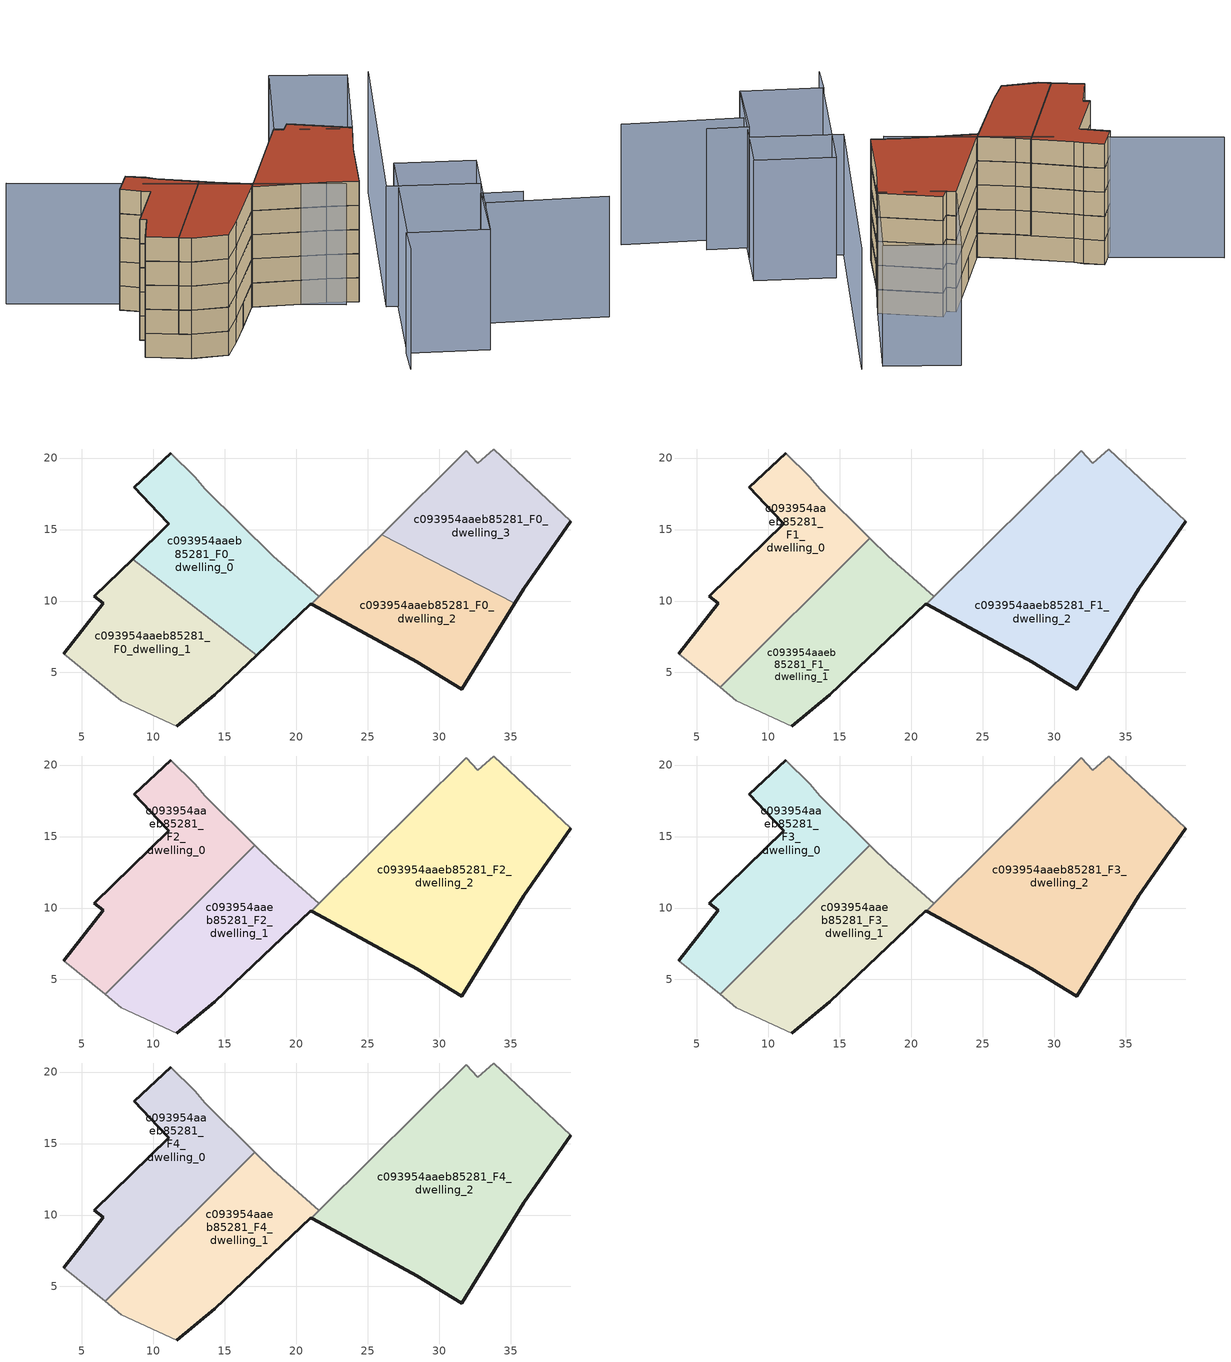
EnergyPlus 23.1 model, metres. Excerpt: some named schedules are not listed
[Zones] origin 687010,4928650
c093954aaeb85281_F0_dwelling_0
 floor ground (EU_floor_Construction): 21.04,9.79 21.59,10.33 18.38,13.13 13.64,17.81 12.91,18.69 11.2,20.34 8.66,17.95 10.34,16.18 11.09,15.4 8.56,12.93 17.23,6.22 21.03,9.8 z0
 wall outside (EU_wall_Construction): 21.04,9.79 21.03,9.8 17.23,6.22 / 8.56,12.93 11.09,15.4 10.34,16.18 8.66,17.95 11.2,20.34 z0:3
 wall adiabatic (EU_wall_Construction): 11.2,20.34 12.91,18.69 13.64,17.81 18.38,13.13 21.59,10.33 z0:3
 wall to c093954aaeb85281_F0_dwelling_1 (EU_wall_Construction): 17.23,6.22 8.55,12.93 z0:3
 wall to c093954aaeb85281_F0_dwelling_2 (EU_wall_Construction): 21.59,10.33 21.05,9.79 z0:3
 roof outside (EU_roof_Construction): 13.64,17.81 17.1,14.39 12.54,9.85 8.56,12.93 11.09,15.4 10.34,16.18 8.65,17.95 11.2,20.34 12.9,18.69 z3
c093954aaeb85281_F0_dwelling_1
 floor ground (EU_floor_Construction): 14.29,3.44 17.23,6.22 8.56,12.93 5.88,10.33 6.51,9.84 3.74,6.32 7.76,3.04 11.62,1.26 z0
 wall outside (EU_wall_Construction): 3.74,6.32 6.51,9.84 5.88,10.33 8.56,12.93 / 17.23,6.22 14.29,3.44 11.62,1.26 z0:3
 wall adiabatic (EU_wall_Construction): 11.62,1.26 7.76,3.04 3.74,6.32 z0:3
 roof outside (EU_roof_Construction): 12.54,9.85 6.63,3.96 3.74,6.32 6.5,9.84 5.88,10.33 8.56,12.93 z3
c093954aaeb85281_F0_dwelling_2
 floor ground (EU_floor_Construction): 31.58,3.82 35.28,9.83 25.97,14.64 21.7,10.43 21.59,10.33 21.05,9.79 21.16,9.72 28.44,5.76 z0
 wall outside (EU_wall_Construction): 35.28,9.83 31.58,3.82 28.44,5.76 21.16,9.72 21.05,9.79 z0:3
 wall adiabatic (EU_wall_Construction): 21.59,10.33 21.7,10.43 25.97,14.64 z0:3
 wall to c093954aaeb85281_F0_dwelling_3 (EU_wall_Construction): 25.97,14.65 35.28,9.83 z0:3
c093954aaeb85281_F0_dwelling_3
 floor ground (EU_floor_Construction): 35.91,10.87 39.19,15.57 33.83,20.63 32.68,19.65 31.91,20.5 25.97,14.64 35.28,9.83 z0
 wall outside (EU_wall_Construction): 39.19,15.57 35.91,10.87 35.28,9.83 z0:3
 wall adiabatic (EU_wall_Construction): 25.97,14.64 31.91,20.5 32.68,19.65 33.83,20.63 39.19,15.57 z0:3
c093954aaeb85281_F1_dwelling_0
 floor outside (EU_floor_Construction): 13.64,17.81 17.1,14.39 12.54,9.85 8.56,12.93 11.09,15.4 10.34,16.18 8.65,17.95 11.2,20.34 12.9,18.69 z3; 12.54,9.85 6.63,3.96 3.74,6.32 6.5,9.84 5.88,10.33 8.56,12.93 z3
 wall outside (EU_wall_Construction): 3.74,6.32 6.51,9.84 5.88,10.33 11.09,15.4 10.34,16.18 8.66,17.95 11.2,20.34 z3:6
 wall adiabatic (EU_wall_Construction): 11.2,20.34 12.91,18.69 13.64,17.81 17.1,14.39 / 6.63,3.96 3.74,6.32 z3:6
 wall to c093954aaeb85281_F1_dwelling_1 (EU_wall_Construction): 17.1,14.39 6.63,3.96 z3:6
c093954aaeb85281_F1_dwelling_1
 floor to c093954aaeb85281_F0_dwelling_0 (EU_floor_Construction): 21.04,9.79 21.59,10.33 18.38,13.13 17.1,14.39 12.54,9.85 17.23,6.22 21.02,9.8 z3
 floor to c093954aaeb85281_F0_dwelling_1 (EU_floor_Construction): 14.28,3.44 17.23,6.22 12.54,9.85 6.63,3.96 7.76,3.04 11.62,1.26 z3
 wall outside (EU_wall_Construction): 21.04,9.79 21.03,9.8 14.29,3.44 11.62,1.26 z3:6
 wall adiabatic (EU_wall_Construction): 17.1,14.39 18.38,13.13 21.59,10.33 / 11.62,1.26 7.76,3.04 6.63,3.96 z3:6
 wall to c093954aaeb85281_F1_dwelling_2 (EU_wall_Construction): 21.59,10.33 21.04,9.79 z3:6
c093954aaeb85281_F1_dwelling_2
 floor to c093954aaeb85281_F0_dwelling_2 (EU_floor_Construction): 31.58,3.82 35.28,9.83 25.97,14.64 21.7,10.43 21.59,10.33 21.05,9.79 21.16,9.72 28.44,5.76 z3
 floor to c093954aaeb85281_F0_dwelling_3 (EU_floor_Construction): 35.91,10.87 39.19,15.57 33.83,20.63 32.68,19.65 31.91,20.5 25.97,14.64 35.28,9.83 z3
 wall outside (EU_wall_Construction): 39.19,15.57 35.91,10.87 31.58,3.82 28.44,5.76 21.16,9.72 21.05,9.79 z3:6
 wall adiabatic (EU_wall_Construction): 21.59,10.33 21.7,10.43 31.91,20.5 32.68,19.65 33.83,20.63 39.19,15.57 z3:6
c093954aaeb85281_F2_dwelling_0
 floor to c093954aaeb85281_F1_dwelling_0 (EU_floor_Construction): 17.1,14.39 13.64,17.81 12.9,18.69 11.2,20.34 8.65,17.95 10.34,16.18 11.09,15.4 5.88,10.33 6.5,9.84 3.74,6.32 6.63,3.96 z6
 wall outside (EU_wall_Construction): 3.74,6.32 6.51,9.84 5.88,10.33 11.09,15.4 10.34,16.18 8.66,17.95 11.2,20.34 z6:9
 wall adiabatic (EU_wall_Construction): 11.2,20.34 12.91,18.69 13.64,17.81 17.1,14.39 / 6.63,3.96 3.74,6.32 z6:9
 wall to c093954aaeb85281_F2_dwelling_1 (EU_wall_Construction): 17.1,14.39 6.63,3.96 z6:9
c093954aaeb85281_F2_dwelling_1
 floor to c093954aaeb85281_F1_dwelling_1 (EU_floor_Construction): 14.28,3.44 21.02,9.8 21.04,9.79 21.59,10.33 18.38,13.13 17.1,14.39 6.63,3.96 7.76,3.04 11.62,1.26 z6
 wall outside (EU_wall_Construction): 21.04,9.79 21.03,9.8 14.29,3.44 11.62,1.26 z6:9
 wall adiabatic (EU_wall_Construction): 17.1,14.39 18.38,13.13 21.59,10.33 / 11.62,1.26 7.76,3.04 6.63,3.96 z6:9
 wall to c093954aaeb85281_F2_dwelling_2 (EU_wall_Construction): 21.59,10.33 21.04,9.79 z6:9
c093954aaeb85281_F2_dwelling_2
 floor to c093954aaeb85281_F1_dwelling_2 (EU_floor_Construction): 31.58,3.82 35.91,10.87 39.19,15.57 33.83,20.63 32.68,19.65 31.91,20.5 21.7,10.43 21.59,10.33 21.05,9.79 21.16,9.72 28.44,5.76 z6
 wall outside (EU_wall_Construction): 39.19,15.57 35.91,10.87 31.58,3.82 28.44,5.76 21.16,9.72 21.05,9.79 z6:9
 wall adiabatic (EU_wall_Construction): 21.59,10.33 21.7,10.43 31.91,20.5 32.68,19.65 33.83,20.63 39.19,15.57 z6:9
c093954aaeb85281_F3_dwelling_0
 floor to c093954aaeb85281_F2_dwelling_0 (EU_floor_Construction): 17.1,14.39 13.64,17.81 12.9,18.69 11.2,20.34 8.65,17.95 10.34,16.18 11.09,15.4 5.88,10.33 6.5,9.84 3.74,6.32 6.63,3.96 z9
 wall outside (EU_wall_Construction): 3.74,6.32 6.51,9.84 5.88,10.33 11.09,15.4 10.34,16.18 8.66,17.95 11.2,20.34 z9:12
 wall adiabatic (EU_wall_Construction): 11.2,20.34 12.91,18.69 13.64,17.81 17.1,14.39 / 6.63,3.96 3.74,6.32 z9:12
 wall to c093954aaeb85281_F3_dwelling_1 (EU_wall_Construction): 17.1,14.39 6.63,3.96 z9:12
c093954aaeb85281_F3_dwelling_1
 floor to c093954aaeb85281_F2_dwelling_1 (EU_floor_Construction): 14.28,3.44 21.02,9.8 21.04,9.79 21.59,10.33 18.38,13.13 17.1,14.39 6.63,3.96 7.76,3.04 11.62,1.26 z9
 wall outside (EU_wall_Construction): 21.04,9.79 21.03,9.8 14.29,3.44 11.62,1.26 z9:12
 wall adiabatic (EU_wall_Construction): 17.1,14.39 18.38,13.13 21.59,10.33 / 11.62,1.26 7.76,3.04 6.63,3.96 z9:12
 wall to c093954aaeb85281_F3_dwelling_2 (EU_wall_Construction): 21.59,10.33 21.04,9.79 z9:12
c093954aaeb85281_F3_dwelling_2
 floor to c093954aaeb85281_F2_dwelling_2 (EU_floor_Construction): 31.58,3.82 35.91,10.87 39.19,15.57 33.83,20.63 32.68,19.65 31.91,20.5 21.7,10.43 21.59,10.33 21.05,9.79 21.16,9.72 28.44,5.76 z9
 wall outside (EU_wall_Construction): 39.19,15.57 35.91,10.87 31.58,3.82 28.44,5.76 21.16,9.72 21.05,9.79 z9:12
 wall adiabatic (EU_wall_Construction): 21.59,10.33 21.7,10.43 31.91,20.5 32.68,19.65 33.83,20.63 39.19,15.57 z9:12
c093954aaeb85281_F4_dwelling_0
 floor to c093954aaeb85281_F3_dwelling_0 (EU_floor_Construction): 17.1,14.39 13.64,17.81 12.9,18.69 11.2,20.34 8.65,17.95 10.34,16.18 11.09,15.4 5.88,10.33 6.5,9.84 3.74,6.32 6.63,3.96 z12
 wall outside (EU_wall_Construction): 3.74,6.32 6.51,9.84 5.88,10.33 11.09,15.4 10.34,16.18 8.66,17.95 11.2,20.34 z12:15
 wall adiabatic (EU_wall_Construction): 11.2,20.34 12.91,18.69 13.64,17.81 17.1,14.39 / 6.63,3.96 3.74,6.32 z12:15
 wall to c093954aaeb85281_F4_dwelling_1 (EU_wall_Construction): 17.1,14.39 6.63,3.96 z12:15
 roof outside (EU_roof_Construction): 13.64,17.81 17.1,14.39 6.63,3.96 3.74,6.32 6.51,9.84 5.88,10.33 11.09,15.4 10.34,16.18 8.66,17.95 11.2,20.34 12.91,18.69 z15
c093954aaeb85281_F4_dwelling_1
 floor to c093954aaeb85281_F3_dwelling_1 (EU_floor_Construction): 14.28,3.44 21.02,9.8 21.04,9.79 21.59,10.33 18.38,13.13 17.1,14.39 6.63,3.96 7.76,3.04 11.62,1.26 z12
 wall outside (EU_wall_Construction): 21.04,9.79 21.03,9.8 14.29,3.44 11.62,1.26 z12:15
 wall adiabatic (EU_wall_Construction): 17.1,14.39 18.38,13.13 21.59,10.33 / 11.62,1.26 7.76,3.04 6.63,3.96 z12:15
 wall to c093954aaeb85281_F4_dwelling_2 (EU_wall_Construction): 21.59,10.33 21.04,9.79 z12:15
 roof outside (EU_roof_Construction): 18.38,13.13 21.59,10.33 21.04,9.79 21.03,9.8 14.29,3.44 11.62,1.26 7.76,3.04 6.63,3.96 17.1,14.39 z15
c093954aaeb85281_F4_dwelling_2
 floor to c093954aaeb85281_F3_dwelling_2 (EU_floor_Construction): 31.58,3.82 35.91,10.87 39.19,15.57 33.83,20.63 32.68,19.65 31.91,20.5 21.7,10.43 21.59,10.33 21.05,9.79 21.16,9.72 28.44,5.76 z12
 wall outside (EU_wall_Construction): 39.19,15.57 35.91,10.87 31.58,3.82 28.44,5.76 21.16,9.72 21.05,9.79 z12:15
 wall adiabatic (EU_wall_Construction): 21.59,10.33 21.7,10.43 31.91,20.5 32.68,19.65 33.83,20.63 39.19,15.57 z12:15
 roof outside (EU_roof_Construction): 39.19,15.57 35.91,10.87 31.58,3.82 28.44,5.76 21.16,9.72 21.05,9.79 21.59,10.33 21.7,10.43 31.91,20.5 32.68,19.65 33.83,20.63 z15
shading: 25.98,-13.67 28.04,-10.03 / 36.19,-14.7 40.74,-6.77 / 40.74,-6.77 44.89,-9.15 / 51.92,-15.87 39.87,-9.06 / 42.32,-4.64 33.32,1.04 / 33.32,1.04 49.15,26.09 / 30,4.12 -0.67,26.77 / 28.15,-10.09 37.49,5.32 / 37.49,5.32 45.44,0.5 / 45.44,0.5 36.1,-14.91 / 36.1,-14.91 28.15,-10.09 / 46.81,26.89 39.06,15.36 / 39.06,15.36 31.75,20.27 / 31.75,20.27 39.51,31.8 / 39.51,31.8 46.81,26.89 z0:15
[Building]
EU S2 Campaign: North Axis=0; Terrain=City; Solar Distribution=FullExterior
[Site:Location]
Bologna: Latitude=44.5; Longitude=11.25; Time Zone=1; Elevation=37
[SizingPeriod:WeatherFileDays]
AnnualSizingPeriod: Begin Month=1; Begin Day of Month=1; End Month=12; End Day of Month=31; Day of Week for Start Day=Monday; Use Weather File Daylight Saving Period=No; Use Weather File Rain and Snow Indicators=No
[MATERIAL]
EU_InternalMass_Material: Roughness=MediumRough; Thickness=0.1; Conductivity=1; Density=1800; Specific Heat=900; Thermal Absorptance=0.9; Solar Absorptance=0.7; Visible Absorptance=0.7
[MATERIAL:NOMASS] Roughness=MediumRough; Thermal Absorptance=0.9; Solar Absorptance=0.7; Visible Absorptance=0.7
Name | Thermal Resistance
EU_wall_NoMass | 0.905828
EU_roof_NoMass | 0.37593
EU_floor_NoMass | 0.67114
[CONSTRUCTION]
EU_wall_Construction: EU_wall_NoMass
EU_roof_Construction: EU_roof_NoMass
EU_floor_Construction: EU_floor_NoMass
EU_InternalMass_Construction: EU_InternalMass_Material
[ZONE] Type=1; Multiplier=1; Ceiling Height=autocalculate; Floor Area=autocalculate; Part of Total Floor Area=Yes
Name | Volume
c093954aaeb85281_F0_dwelling_0 | 247.631
c093954aaeb85281_F1_dwelling_0; c093954aaeb85281_F2_dwelling_0; c093954aaeb85281_F3_dwelling_0; c093954aaeb85281_F4_dwelling_0 | 247.982
c093954aaeb85281_F0_dwelling_1 | 247.979
c093954aaeb85281_F1_dwelling_1; c093954aaeb85281_F2_dwelling_1; c093954aaeb85281_F3_dwelling_1; c093954aaeb85281_F4_dwelling_1 | 247.627
c093954aaeb85281_F0_dwelling_2 | 229.047
c093954aaeb85281_F1_dwelling_2 | 457.746
c093954aaeb85281_F2_dwelling_2; c093954aaeb85281_F3_dwelling_2; c093954aaeb85281_F4_dwelling_2 | 457.748
c093954aaeb85281_F0_dwelling_3 | 228.696
[INTERNALMASS] Construction=EU_InternalMass_Construction
Name | Zone or ZoneList | Surface Area
c093954aaeb85281_F0_dwelling_0_EU_InternalMass | c093954aaeb85281_F0_dwelling_0 | 82.548
c093954aaeb85281_F0_dwelling_1_EU_InternalMass | c093954aaeb85281_F0_dwelling_1 | 82.6593
c093954aaeb85281_F0_dwelling_2_EU_InternalMass | c093954aaeb85281_F0_dwelling_2 | 76.3491
c093954aaeb85281_F0_dwelling_3_EU_InternalMass | c093954aaeb85281_F0_dwelling_3 | 76.2323
c093954aaeb85281_F1_dwelling_0_EU_InternalMass | c093954aaeb85281_F1_dwelling_0 | 82.6601
c093954aaeb85281_F1_dwelling_1_EU_InternalMass | c093954aaeb85281_F1_dwelling_1 | 82.545
c093954aaeb85281_F1_dwelling_2_EU_InternalMass | c093954aaeb85281_F1_dwelling_2 | 152.582
c093954aaeb85281_F2_dwelling_0_EU_InternalMass | c093954aaeb85281_F2_dwelling_0 | 82.6601
c093954aaeb85281_F2_dwelling_1_EU_InternalMass | c093954aaeb85281_F2_dwelling_1 | 82.545
c093954aaeb85281_F2_dwelling_2_EU_InternalMass | c093954aaeb85281_F2_dwelling_2 | 152.582
c093954aaeb85281_F3_dwelling_0_EU_InternalMass | c093954aaeb85281_F3_dwelling_0 | 82.6601
c093954aaeb85281_F3_dwelling_1_EU_InternalMass | c093954aaeb85281_F3_dwelling_1 | 82.545
c093954aaeb85281_F3_dwelling_2_EU_InternalMass | c093954aaeb85281_F3_dwelling_2 | 152.582
c093954aaeb85281_F4_dwelling_0_EU_InternalMass | c093954aaeb85281_F4_dwelling_0 | 82.6601
c093954aaeb85281_F4_dwelling_1_EU_InternalMass | c093954aaeb85281_F4_dwelling_1 | 82.545
c093954aaeb85281_F4_dwelling_2_EU_InternalMass | c093954aaeb85281_F4_dwelling_2 | 152.582
[OTHEREQUIPMENT] Fuel Type=Electricity; Design Level Calculation Method=Watts/Area; Power per Zone Floor Area=1; Fraction Latent=0; Fraction Radiant=0; Fraction Lost=0; Carbon Dioxide Generation Rate=0; EndUse Subcategory=EU_Step8_InternalGains
Name | Zone or ZoneList or Space or SpaceList | Schedule
EU_Step8_InternalGain_c093954aaeb85281_F0_dwelling_0_f000 | c093954aaeb85281_F0_dwelling_0 | EU_Step8_GainSchedule_c093954aaeb85281_F0_dwelling_0_f000
EU_Step8_InternalGain_c093954aaeb85281_F0_dwelling_1_f000 | c093954aaeb85281_F0_dwelling_1 | EU_Step8_GainSchedule_c093954aaeb85281_F0_dwelling_1_f000
EU_Step8_InternalGain_c093954aaeb85281_F0_dwelling_2_f000 | c093954aaeb85281_F0_dwelling_2 | EU_Step8_GainSchedule_c093954aaeb85281_F0_dwelling_2_f000
EU_Step8_InternalGain_c093954aaeb85281_F0_dwelling_3_f000 | c093954aaeb85281_F0_dwelling_3 | EU_Step8_GainSchedule_c093954aaeb85281_F0_dwelling_3_f000
EU_Step8_InternalGain_c093954aaeb85281_F1_dwelling_0_f000 | c093954aaeb85281_F1_dwelling_0 | EU_Step8_GainSchedule_c093954aaeb85281_F1_dwelling_0_f000
EU_Step8_InternalGain_c093954aaeb85281_F1_dwelling_1_f000 | c093954aaeb85281_F1_dwelling_1 | EU_Step8_GainSchedule_c093954aaeb85281_F1_dwelling_1_f000
EU_Step8_InternalGain_c093954aaeb85281_F1_dwelling_2_f000 | c093954aaeb85281_F1_dwelling_2 | EU_Step8_GainSchedule_c093954aaeb85281_F1_dwelling_2_f000
EU_Step8_InternalGain_c093954aaeb85281_F2_dwelling_0_f000 | c093954aaeb85281_F2_dwelling_0 | EU_Step8_GainSchedule_c093954aaeb85281_F2_dwelling_0_f000
EU_Step8_InternalGain_c093954aaeb85281_F2_dwelling_1_f000 | c093954aaeb85281_F2_dwelling_1 | EU_Step8_GainSchedule_c093954aaeb85281_F2_dwelling_1_f000
EU_Step8_InternalGain_c093954aaeb85281_F2_dwelling_2_f000 | c093954aaeb85281_F2_dwelling_2 | EU_Step8_GainSchedule_c093954aaeb85281_F2_dwelling_2_f000
EU_Step8_InternalGain_c093954aaeb85281_F3_dwelling_0_f000 | c093954aaeb85281_F3_dwelling_0 | EU_Step8_GainSchedule_c093954aaeb85281_F3_dwelling_0_f000
EU_Step8_InternalGain_c093954aaeb85281_F3_dwelling_1_f000 | c093954aaeb85281_F3_dwelling_1 | EU_Step8_GainSchedule_c093954aaeb85281_F3_dwelling_1_f000
EU_Step8_InternalGain_c093954aaeb85281_F3_dwelling_2_f000 | c093954aaeb85281_F3_dwelling_2 | EU_Step8_GainSchedule_c093954aaeb85281_F3_dwelling_2_f000
EU_Step8_InternalGain_c093954aaeb85281_F4_dwelling_0_f000 | c093954aaeb85281_F4_dwelling_0 | EU_Step8_GainSchedule_c093954aaeb85281_F4_dwelling_0_f000
EU_Step8_InternalGain_c093954aaeb85281_F4_dwelling_1_f000 | c093954aaeb85281_F4_dwelling_1 | EU_Step8_GainSchedule_c093954aaeb85281_F4_dwelling_1_f000
EU_Step8_InternalGain_c093954aaeb85281_F4_dwelling_2_f000 | c093954aaeb85281_F4_dwelling_2 | EU_Step8_GainSchedule_c093954aaeb85281_F4_dwelling_2_f000
[ZONEVENTILATION:DESIGNFLOWRATE] Schedule=EU_AlwaysOn; Design Flow Rate Calculation Method=AirChanges/Hour; Air Changes per Hour=0.73129; Ventilation Type=Natural; Fan Pressure Rise=0; Fan Total Efficiency=1; Constant Term Coefficient=1; Temperature Term Coefficient=0; Velocity Term Coefficient=0; Velocity Squared Term Coefficient=0; Minimum Indoor Temperature=-100; Maximum Indoor Temperature=100; Delta Temperature=-100; Minimum Outdoor Temperature=-100; Maximum Outdoor Temperature=100; Maximum Wind Speed=40
Name | Zone or ZoneList or Space or SpaceList
EU_ConstantAir_c093954aaeb85281_F0_dwelling_0 | c093954aaeb85281_F0_dwelling_0
EU_ConstantAir_c093954aaeb85281_F0_dwelling_1 | c093954aaeb85281_F0_dwelling_1
EU_ConstantAir_c093954aaeb85281_F0_dwelling_2 | c093954aaeb85281_F0_dwelling_2
EU_ConstantAir_c093954aaeb85281_F0_dwelling_3 | c093954aaeb85281_F0_dwelling_3
EU_ConstantAir_c093954aaeb85281_F1_dwelling_0 | c093954aaeb85281_F1_dwelling_0
EU_ConstantAir_c093954aaeb85281_F1_dwelling_1 | c093954aaeb85281_F1_dwelling_1
EU_ConstantAir_c093954aaeb85281_F1_dwelling_2 | c093954aaeb85281_F1_dwelling_2
EU_ConstantAir_c093954aaeb85281_F2_dwelling_0 | c093954aaeb85281_F2_dwelling_0
EU_ConstantAir_c093954aaeb85281_F2_dwelling_1 | c093954aaeb85281_F2_dwelling_1
EU_ConstantAir_c093954aaeb85281_F2_dwelling_2 | c093954aaeb85281_F2_dwelling_2
EU_ConstantAir_c093954aaeb85281_F3_dwelling_0 | c093954aaeb85281_F3_dwelling_0
EU_ConstantAir_c093954aaeb85281_F3_dwelling_1 | c093954aaeb85281_F3_dwelling_1
EU_ConstantAir_c093954aaeb85281_F3_dwelling_2 | c093954aaeb85281_F3_dwelling_2
EU_ConstantAir_c093954aaeb85281_F4_dwelling_0 | c093954aaeb85281_F4_dwelling_0
EU_ConstantAir_c093954aaeb85281_F4_dwelling_1 | c093954aaeb85281_F4_dwelling_1
EU_ConstantAir_c093954aaeb85281_F4_dwelling_2 | c093954aaeb85281_F4_dwelling_2
[HVACTEMPLATE:THERMOSTAT] Constant Heating Setpoint=20; Constant Cooling Setpoint=50
EU_HeatOnly_c093954aaeb85281_F0_dwelling_0; EU_HeatOnly_c093954aaeb85281_F0_dwelling_1; EU_HeatOnly_c093954aaeb85281_F0_dwelling_2; EU_HeatOnly_c093954aaeb85281_F0_dwelling_3; EU_HeatOnly_c093954aaeb85281_F1_dwelling_0; EU_HeatOnly_c093954aaeb85281_F1_dwelling_1; EU_HeatOnly_c093954aaeb85281_F1_dwelling_2; EU_HeatOnly_c093954aaeb85281_F2_dwelling_0; EU_HeatOnly_c093954aaeb85281_F2_dwelling_1; EU_HeatOnly_c093954aaeb85281_F2_dwelling_2; EU_HeatOnly_c093954aaeb85281_F3_dwelling_0; EU_HeatOnly_c093954aaeb85281_F3_dwelling_1; EU_HeatOnly_c093954aaeb85281_F3_dwelling_2; EU_HeatOnly_c093954aaeb85281_F4_dwelling_0; EU_HeatOnly_c093954aaeb85281_F4_dwelling_1; EU_HeatOnly_c093954aaeb85281_F4_dwelling_2
